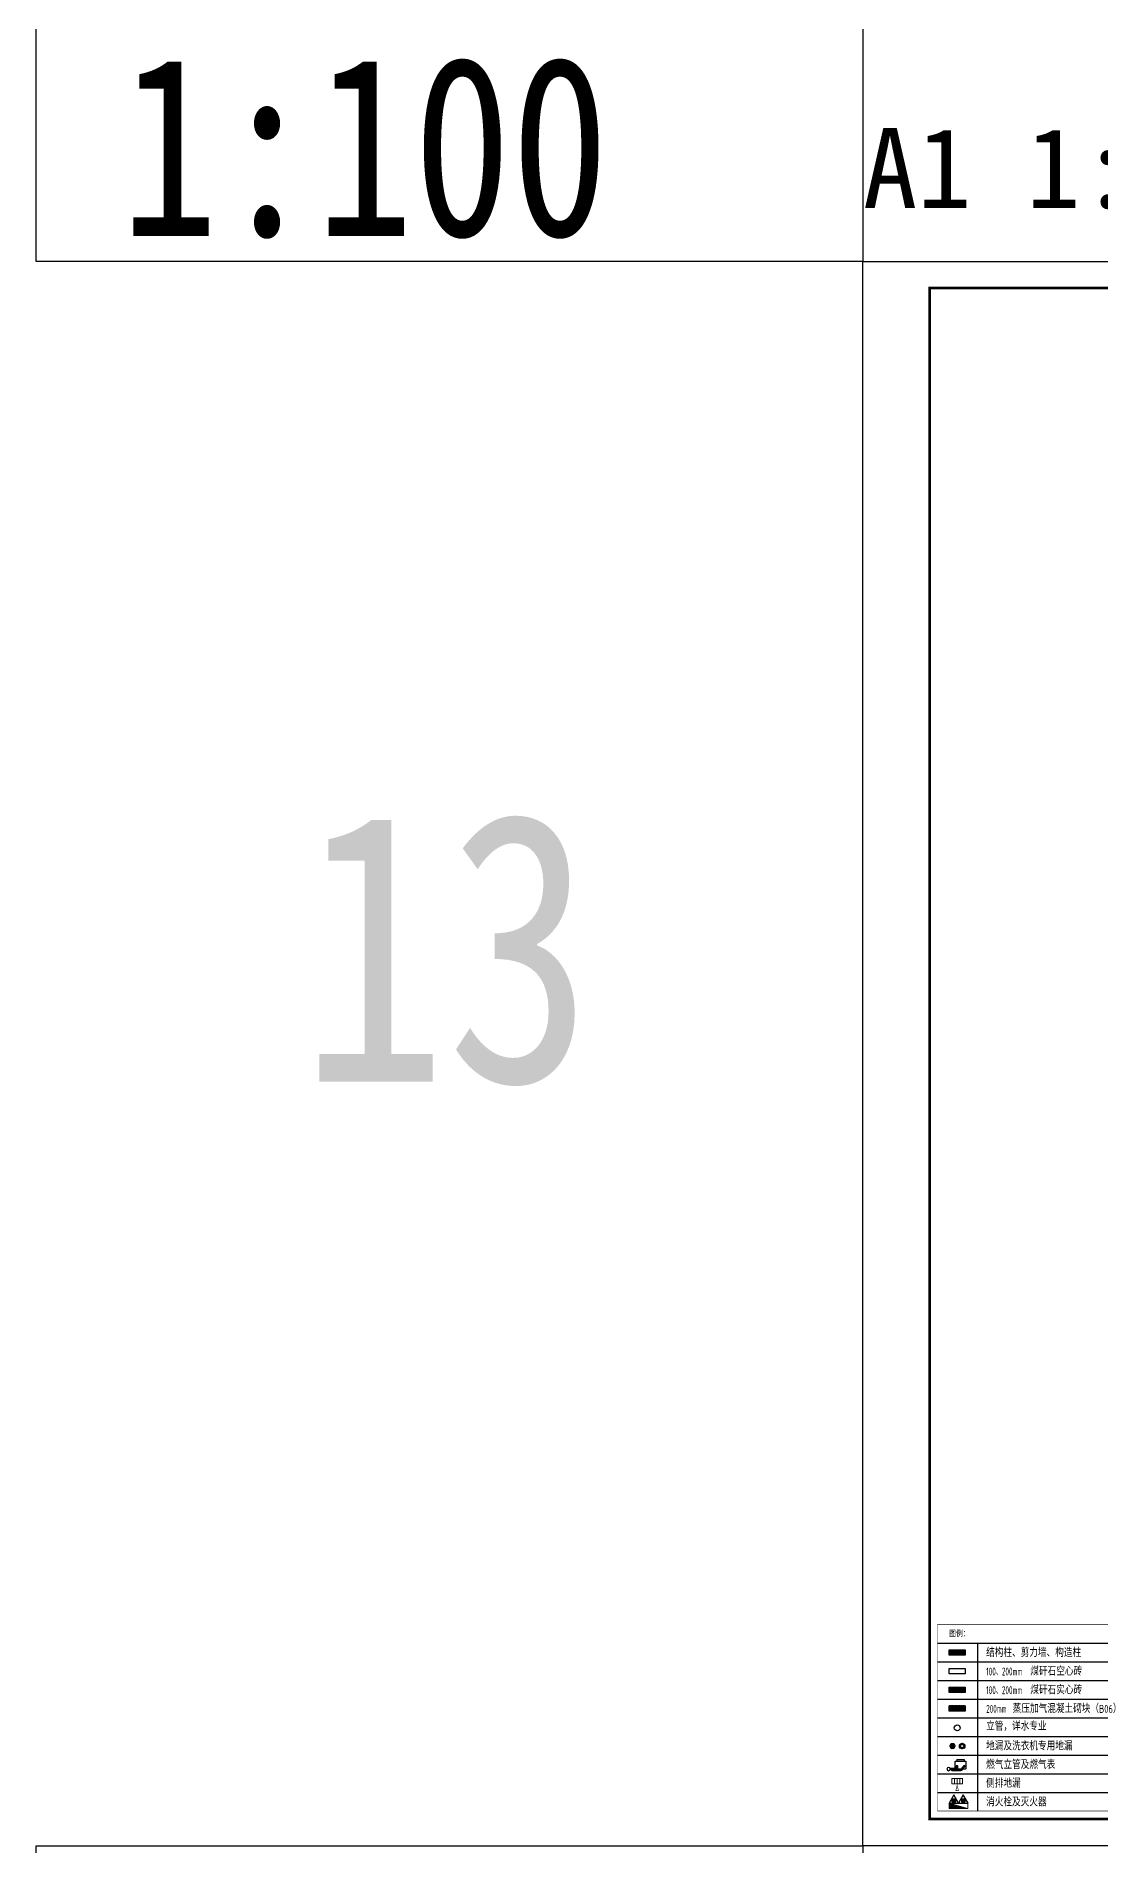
# Model space of a CAD drawing. Extents: x -518115 to 790560, y -210384 to 1628073.
# Drawn here: x 375314 to 415238, y 256415 to 324258 of the extents above; entities that cross this region are included whole.
import ezdxf

# ---------------------------------------------------------------- set-up
doc = ezdxf.new("R2010")
doc.units = 0
doc.header["$LTSCALE"] = 1000
doc.header["$MEASUREMENT"] = 0
for name, color, linetype in [('__0', 7, 'Continuous'), ('AH-FURNITURE', 1, 'Continuous'), ('C-Sheet-图框', 101, 'Continuous'), ('EQUIP_地漏', 7, 'Continuous'), ('EQUIP_消防', 7, 'Continuous'), ('PUB_TEXT', 4, 'Continuous'), ('text', 7, 'Continuous'), ('保温', 6, 'Continuous'), ('图框', 140, 'Continuous')]:
    doc.layers.add(name, color=color, linetype=linetype)
for name, color, linetype, lineweight in [('EQUIP_消火栓', 242, 'Continuous', 18), ('LVTRY', 1, 'Continuous', 13), ('平面-分水线', 214, 'Continuous', 15)]:
    doc.layers.add(name, color=color, linetype=linetype, lineweight=lineweight)
doc.layers.add('yichutu', color=7, linetype='Continuous', true_color=0xffffff, plot=False)
doc.styles.add('_TCH_LABEL', font='')
doc.styles.add('宋体', font='', dxfattribs={"height": 50})
doc.styles.add('房间名称', font='TSSDENG', dxfattribs={"width": 0.8, "bigfont": 'HZTXT'})
doc.styles.add('黑体', font='')
doc.styles.get('_TCH_LABEL').set_extended_font_data('SimHei')
doc.styles.get('宋体').set_extended_font_data('SimSun')
doc.styles.get('黑体').set_extended_font_data('SimHei')

# ---------------------------------------------------------------- blocks, each defined once
blk = doc.blocks.new('$TwtSys$00000543')
for p, q in [((-94, -9), (9, 94)), ((-9, -94), (94, 9)), ((12, 55), (42, 84)), ((40, 40), (66, 66)), ((55, 12), (84, 42)), ((-84, -42), (-55, -12)), ((-66, -66), (-40, -40)), ((-42, -84), (-12, -55))]:
    blk.add_line(p, q)
for radius in [94, 56.4]:
    blk.add_circle((0, 0), radius)
blk = doc.blocks.new('$TwtSys$00000546')
h = blk.add_hatch()
h.set_pattern_fill('ANSI31', color=1, scale=200, style=0)
h.set_pattern_definition([(45, (-38543.802, -6670.83), (-17.67767, 17.67767), [])])
h.paths.add_polyline_path([(-65, 174), (65, 174), (65, 44), (-65, 44)])
at = {"color": 1}
for points in [[(0, 344), (-198, 0), (198, 0)], [(-65, 174), (65, 174), (65, 44), (-65, 44)]]:
    blk.add_lwpolyline(points, close=True, dxfattribs=at)
blk = doc.blocks.new('$TwtSys$00000434')
for p, q in [((-0.5, 0.5), (-0.5, -0.5)), ((-0.5, -0.5), (0.5, 0.5)), ((0.5, 0.5), (-0.5, 0.5)), ((0.5, -0.5), (0.5, 0.5)), ((-0.5, -0.5), (0.5, -0.5))]:
    blk.add_line(p, q)
blk.add_solid([(0.5, -0.5), (0.5, 0.5), (-0.5, -0.5)])
blk = doc.blocks.new('DFSFSF')
at = {"layer": '平面-分水线'}
for p, q in [((697142, 775568), (697142, 775668)), ((697342, 775668), (697143, 775668)), ((697342, 775568), (697143, 775568)), ((697193, 775568), (697193, 775668)), ((697243, 775568), (697243, 775668)), ((697292, 775568), (697292, 775668)), ((697342, 775668), (697342, 775568)), ((697342, 775568), (697342, 775668))]:
    blk.add_line(p, q, dxfattribs=at)
blk = doc.blocks.new('DFGDGDGD')
at = {"layer": '平面-分水线', "const_width": 10}
blk.add_lwpolyline([(697268, 775441), (697243, 775541), (697218, 775441)], close=True, dxfattribs=at)
blk.add_blockref('DFSFSF', (0, 0))
blk = doc.blocks.new('$lvtry$00000171')
for p, q in [((-74, 11), (-11, 74)), ((-70, -27), (27, 70)), ((-53, -53), (53, 53)), ((-27, -70), (70, 27)), ((11, -74), (74, -11))]:
    blk.add_line(p, q)
blk.add_circle((0, 0), 75)
blk.add_point((0, 0))
blk = doc.blocks.new('A$C60D053AF')
at = {"layer": 'AH-FURNITURE', "color": 8}
for p, q in [((233, -90), (128, -90)), ((233, -110), (128, -110)), ((193, -71), (328, -71)), ((193, -91), (328, -91)), ((245, -129), (245, -122)), ((255, -281), (255, -251)), ((255, -281), (393, -281)), ((265, -129), (265, -122)), ((342, -97), (370, -143)), ((356, -83), (384, -129)), ((393, -281), (393, -251))]:
    blk.add_line(p, q, dxfattribs=at)
for points in [[(170, -68, 1), (170, -94), (193, -94), (193, -68)], [(234, -251), (414, -251, 0.414214), (424, -241), (424, -111, 0.414214), (414, -101), (234, -101, 0.414214), (224, -111), (224, -241, 0.414214)], [(268, -122), (268, -107, 0.414214), (248, -87), (233, -87), (233, -113), (242, -113), (242, -122)], [(242, -152, 1), (268, -152), (268, -129), (242, -129)], [(384, -161, 1), (402, -143), (386, -127), (368, -145)]]:
    blk.add_lwpolyline(points, format="xyb", close=True, dxfattribs=at)
for centre, radius in [((100, -100), 30), ((255, -152), 15), ((255, -152), 10), ((393, -152), 15), ((393, -152), 10)]:
    blk.add_circle(centre, radius, dxfattribs=at)
for radius in [40, 20]:
    blk.add_arc((328, -111), radius, 45, 90, dxfattribs=at)
blk = doc.blocks.new('yct-841-594-84100-59399.9999999999-100-1000.0')
at = {"color": 7, "true_color": 0xffffff}
blk.add_lwpolyline([(0, -3549), (80358, -3549), (80358, 0), (0, 0)], close=True, dxfattribs=at)
at = {"layer": 'yichutu', "color": 7, "true_color": 0xffffff}
blk.add_lwpolyline([(0, 0), (0, 59400), (84100, 59400), (84100, 0)], close=True, dxfattribs=at)
at = {"layer": 'yichutu', "color": 7, "true_color": 0xffffff, "style": '_TCH_LABEL'}
blk.add_text('A1 1:100', height=3000, dxfattribs=at).set_placement((0, 61400))
blk = doc.blocks.new('TK')
at = {"layer": '图框'}
blk.add_lwpolyline([(465375, 548714), (549475, 548714), (549475, 489314), (465375, 489314)], close=True, dxfattribs=at)
blk.add_lwpolyline([(465375, 548714), (549475, 548714), (549475, 489314), (465375, 489314)], close=True, dxfattribs=at)
at = {"layer": '图框', "const_width": 100}
blk.add_lwpolyline([(548475, 490314), (548475, 547714), (467875, 547714), (467875, 490314)], close=True, dxfattribs=at)

msp = doc.modelspace()

# ---------------------------------------------------------------- hatches: boundary and pattern name
at = {"layer": '保温', "linetype": 'ByBlock', "ltscale": 10}
h = msp.add_hatch(color=8, dxfattribs=at)
h.dxf.hatch_style = 1
h.paths.add_polyline_path([(410149.5, 263563.2), (410149.5, 263763.2), (409549.8, 263763.2), (409549.8, 263563.2)])
h = msp.add_hatch(dxfattribs=at)
h.set_pattern_fill('AR-HBONE', color=251, scale=55)
h.set_pattern_definition([(45, (-59060.906, -232898.49), (0, 47.4157523), [100.584, -33.528]), (135, (-59037.198, -232874.783), (3e-15, 47.4157523), [100.584, -33.528])])
h.paths.add_polyline_path([(410149.5, 262163.2), (410149.5, 262363.2), (409549.8, 262363.2), (409549.8, 262163.2)])
at = {"layer": '保温', "linetype": 'Continuous', "ltscale": 10}
h = msp.add_hatch(dxfattribs=at)
h.set_pattern_fill('HEX', color=251, scale=10, angle=90, style=0)
h.set_pattern_definition([(90, (-59060.906, -232898.491), (-16.49778, 1e-15), [9.525, -19.05]), (210, (-59060.906, -232898.491), (8.24889, -14.2874966), [9.525, -19.05]), (150, (-59060.906, -232888.966), (-8.24889, -14.2874966), [9.525, -19.05])])
h.paths.add_polyline_path([(410149.5, 261463.2), (410149.5, 261663.2), (409549.8, 261663.2), (409549.8, 261463.2)])

# ---------------------------------------------------------------- linework, layer by layer
msp.add_circle((409854, 260834.8), 110)
at = {"layer": '__0', "color": 4}
for points in [[(409549.8, 263763.2), (410149.5, 263763.2), (410149.5, 263563.2), (409549.8, 263563.2)], [(409549.8, 263063.2), (410149.5, 263063.2), (410149.5, 262863.2), (409549.8, 262863.2)], [(409549.8, 262363.2), (410149.5, 262363.2), (410149.5, 262163.2), (409549.8, 262163.2)], [(409549.8, 261663.2), (410149.5, 261663.2), (410149.5, 261463.2), (409549.8, 261463.2)]]:
    msp.add_lwpolyline(points, close=True, dxfattribs=at)
at = {"layer": 'C-Sheet-图框', "color": 0}
for p, q in [((409114.1, 264015.2), (422601, 264015.2)), ((410614.1, 264015.2), (410614.1, 257715.2)), ((409114.1, 263315.2), (422601, 263315.2)), ((409114.1, 262615.2), (422601, 262615.2)), ((409114.1, 261915.2), (422601, 261915.2)), ((409114.1, 261215.2), (422601, 261215.2)), ((409114.1, 260515.2), (422601, 260515.2)), ((409114.1, 259815.2), (422601, 259815.2)), ((409114.1, 259115.2), (422601, 259115.2)), ((409114.1, 258415.2), (422601, 258415.2))]:
    msp.add_line(p, q, dxfattribs=at)
at = {"layer": 'C-Sheet-图框', "color": 0, "const_width": 24}
msp.add_lwpolyline([(409114.1, 257715.2), (409114.1, 264715.2), (422601, 264715.2), (422601, 257715.2), (409114.1, 257715.2)], dxfattribs=at)
at = {"layer": 'text', "color": 2}
for points in [[(406314.1, 315815.2), (375314.1, 315815.2), (375314.1, 333623.5), (406314.1, 333623.5)], [(406314.1, 238606.8), (375314.1, 238606.8), (375314.1, 256415.2), (406314.1, 256415.2)]]:
    msp.add_lwpolyline(points, close=True, dxfattribs=at)

# ---------------------------------------------------------------- block references
msp.add_blockref('TK', (-59060.9, -232898.5))
at = {"xscale": -2, "yscale": 2, "zscale": 2, "rotation": 180}
msp.add_blockref('A$C60D053AF', (409329.8, 259091.6), dxfattribs=at)
at = {"xscale": -2, "yscale": 2, "zscale": 2}
msp.add_blockref('DFGDGDGD', (1804335.4, -1292397.5), dxfattribs=at)
at = {"layer": 'EQUIP_地漏', "xscale": 1.12, "yscale": 1.12, "zscale": 1.12}
msp.add_blockref('$TwtSys$00000543', (410038.3, 260154.4), dxfattribs=at)
at = {"layer": 'EQUIP_消火栓', "xscale": -700, "yscale": 200, "zscale": 700}
msp.add_blockref('$TwtSys$00000434', (409903.4, 257916.6), dxfattribs=at)
at = {"layer": 'EQUIP_消防', "xscale": 0.9, "yscale": 0.9, "zscale": 0.9}
for p in [(409724.9, 258016.6), (410082, 258016.6)]:
    msp.add_blockref('$TwtSys$00000546', p, dxfattribs=at)
at = {"layer": 'LVTRY', "xscale": 1.333333333421565, "yscale": 1.333333333421565, "zscale": 2, "rotation": 270}
msp.add_blockref('$lvtry$00000171', (409674.8, 260154.4), dxfattribs=at)
at = {"layer": 'yichutu'}
msp.add_blockref('yct-841-594-84100-59399.9999999999-100-1000.0', (406314.1, 256415.2), dxfattribs=at)

# ---------------------------------------------------------------- texts
at = {"layer": 'PUB_TEXT', "color": 2, "style": '宋体', "width": 0.8}
msp.add_text('图例：', height=227.85, dxfattribs=at).set_placement((409554.7, 264266.6))
at = {"layer": 'PUB_TEXT', "style": '房间名称'}
for s, width, p in [('结构柱、剪力墙、构造柱', 0.8, (410937.5, 263499.8)), ('100、200mm', 0.56, (410937.5, 262799.8)), ('煤矸石空心砖', 0.8, (412594.3, 262799.8)), ('100、200mm', 0.56, (410937.5, 262099.8)), ('煤矸石实心砖', 0.8, (412594.3, 262099.8)), ('200mm', 0.56, (410937.5, 261399.8)), ('蒸压加气混凝土砌块（B06）', 0.8, (411932.7, 261399.8)), ('立管，详水专业', 0.8, (410937.5, 260740)), ('地漏及洗衣机专用地漏', 0.8, (410937.5, 259999.8)), ('燃气立管及燃气表', 0.8, (410937.5, 259299.8)), ('侧排地漏', 0.8, (410937.5, 258599.8)), ('消火栓及灭火器', 0.8, (410937.5, 257899.8))]:
    msp.add_text(s, height=300, dxfattribs=dict(at, width=width)).set_placement(p)
at = {"layer": 'text', "color": 2, "style": '黑体', "width": 0.8}
msp.add_text('1:100', height=6729.45, dxfattribs=at).set_placement((378477.3, 316771.8))
at = {"layer": 'text', "color": 1, "style": '黑体', "width": 0.8}
msp.add_text('13', height=10094.18, dxfattribs=at).set_placement((385212.3, 285062.1))

doc.saveas('drawing.dxf')
